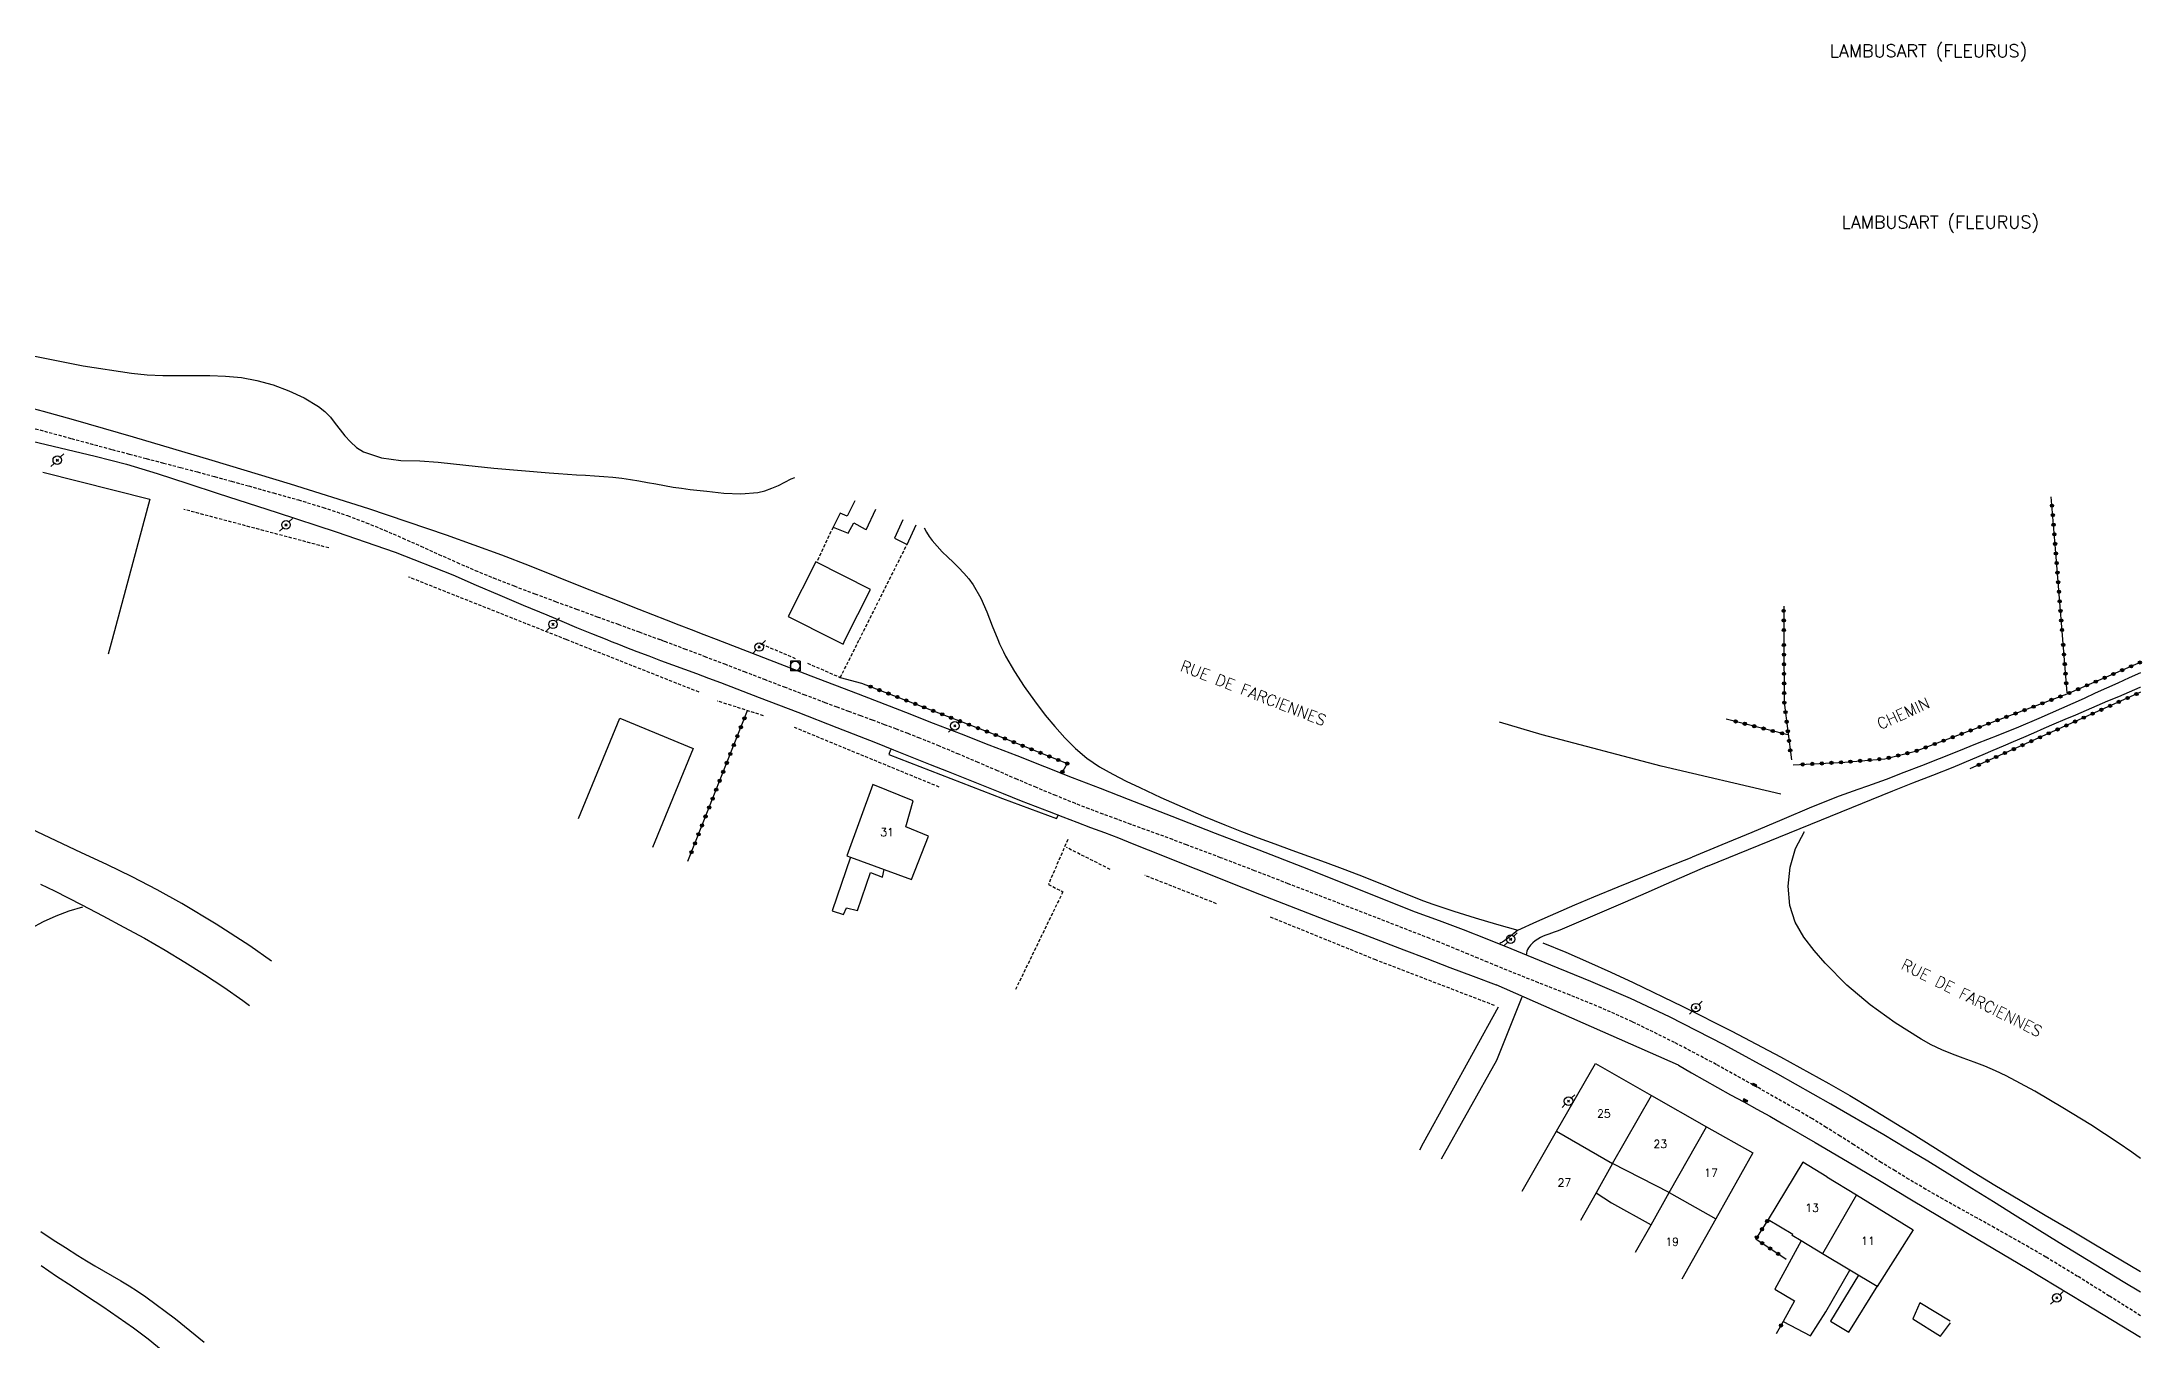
# Model space of a CAD drawing. Header units: millimetres. Extents: x 164000 to 165000, y 125000 to 126000.
# Drawn here: x 164672.2 to 165000.2, y 125561.6 to 125764.4 of the extents above; entities that cross this region are included whole.
import ezdxf
from ezdxf.enums import TextEntityAlignment as Align

# ---------------------------------------------------------------- set-up
doc = ezdxf.new("R2010")
doc.units = ezdxf.units.MM
doc.linetypes.add('DASHED', pattern=[0.75, 0.5, -0.25])
doc.layers.get('0').update_dxf_attribs({"linetype": 'CONTINUOUS'})
for name, color, linetype in [('W0001', 6, 'DASHED'), ('W0008', 7, 'CONTINUOUS'), ('W0014', 7, 'CONTINUOUS'), ('W0017', 7, 'CONTINUOUS'), ('W0071', 7, 'CONTINUOUS'), ('W0101', 7, 'CONTINUOUS'), ('W0104', 1, 'CONTINUOUS'), ('W0112', 1, 'DASHED'), ('W0211', 2, 'CONTINUOUS'), ('W0214', 2, 'CONTINUOUS'), ('W0323', 7, 'CONTINUOUS'), ('W0333', 7, 'CONTINUOUS'), ('W0401', 7, 'CONTINUOUS'), ('W0420', 7, 'CONTINUOUS'), ('W0473', 7, 'CONTINUOUS'), ('W0980', 7, 'CONTINUOUS'), ('W0989', 7, 'CONTINUOUS'), ('W0991', 7, 'CONTINUOUS'), ('W1102', 7, 'CONTINUOUS')]:
    doc.layers.add(name, color=color, linetype=linetype)
doc.styles.get("Standard").update_dxf_attribs({"font": 'romans.shx', "width": 0.85})

# ---------------------------------------------------------------- blocks, each defined once
blk = doc.blocks.new('T401')
for p, q in [((-0.3, 0.3), (0, 0.3)), ((-0.3, -0.25), (-0.3, 0.3)), ((-0.3, 0.15), (0, 0.15)), ((-0.3, 0), (0, 0)), ((0, 0.3), (0, -0.25)), ((-0.3, -0.15), (0, -0.15)), ((-0.3, -0.25), (-0.3, -0.3)), ((-0.3, -0.3), (0, -0.3)), ((0, -0.3), (0, -0.25))]:
    blk.add_line(p, q)
blk = doc.blocks.new('T473')
for p, q in [((-0.166667, 0.166667), (0.166667, -0.166667)), ((-0.166667, -0.166667), (0.166667, 0.166667)), ((0.500001, 0.500001), (1.000002, 1.000002)), ((-1.000002, -1.000002), (-0.500001, -0.500001))]:
    blk.add_line(p, q)
blk.add_ellipse((0, 0), major_axis=(0.471405, 0.471405), ratio=1, start_param=5.4977871438, end_param=11.780972451)
blk = doc.blocks.new('T420')
for p, q in [((0.75, 0.75), (-0.75, 0.75)), ((-0.75, 0.75), (-0.75, -0.75)), ((0.75, 0.75), (0.75, -0.75)), ((0.75, -0.75), (-0.75, -0.75))]:
    blk.add_line(p, q)
blk.add_ellipse((0, 0), major_axis=(-0.53, 0.53), ratio=1, start_param=3.926991, end_param=10.210176)
blk = doc.blocks.new('t323o')
at = {"color": 0, "linetype": 'Continuous'}
for radius in [0.25, 0.15]:
    blk.add_circle((0, 0), radius, dxfattribs=at)

msp = doc.modelspace()

# ---------------------------------------------------------------- linework, layer by layer
at = {"layer": 'W0001'}
for points in [[(164670.42, 125704.15), (164676.79, 125702.42), (164683.16, 125700.7), (164685.82, 125699.99), (164688.49, 125699.29), (164691.16, 125698.59), (164693.83, 125697.89), (164696.49, 125697.19), (164699.16, 125696.47), (164701.82, 125695.75), (164704.48, 125695.01), (164708.36, 125693.92), (164712.24, 125692.83), (164716.1, 125691.66), (164719.93, 125690.37), (164722.83, 125689.27), (164725.69, 125688.1), (164728.54, 125686.86), (164731.37, 125685.6), (164734.19, 125684.32), (164737.02, 125683.05), (164739.86, 125681.82), (164742.72, 125680.64), (164745.95, 125679.38), (164749.18, 125678.15), (164752.43, 125676.94), (164755.69, 125675.75), (164758.94, 125674.57), (164762.2, 125673.39), (164765.45, 125672.2), (164768.7, 125671)], [(165000, 125565.37), (164995.12, 125568.44), (164990.18, 125571.52), (164985.21, 125574.53), (164982.56, 125576.08), (164979.89, 125577.6), (164977.21, 125579.1), (164974.53, 125580.59), (164971.84, 125582.08), (164969.16, 125583.59), (164966.49, 125585.11), (164963.84, 125586.66), (164961.67, 125587.98), (164959.51, 125589.32), (164957.36, 125590.69), (164955.22, 125592.06), (164953.07, 125593.43), (164950.92, 125594.79), (164948.75, 125596.12), (164946.55, 125597.41), (164940.17, 125601.05), (164933.73, 125604.62), (164927.22, 125608.05), (164920.62, 125611.29), (164915.79, 125613.45), (164910.9, 125615.46), (164905.97, 125617.39), (164901.07, 125619.34), (164899.55, 125619.96), (164898.04, 125620.58), (164896.53, 125621.21), (164895.03, 125621.84), (164893.52, 125622.47), (164892.01, 125623.09), (164890.49, 125623.71), (164888.97, 125624.31), (164884.77, 125625.94), (164880.58, 125627.57), (164876.38, 125629.2), (164872.17, 125630.82), (164866.88, 125632.86), (164861.6, 125634.9), (164856.3, 125636.93), (164851, 125638.94), (164848.83, 125639.75), (164846.65, 125640.55), (164844.48, 125641.34), (164842.3, 125642.13), (164840.12, 125642.93), (164837.94, 125643.73), (164835.77, 125644.55), (164833.61, 125645.39), (164830.56, 125646.63), (164827.52, 125647.89), (164824.49, 125649.18), (164821.47, 125650.49), (164818.44, 125651.8), (164815.42, 125653.09), (164812.38, 125654.36), (164809.33, 125655.6), (164807.49, 125656.32), (164805.65, 125657.02), (164803.8, 125657.71), (164801.95, 125658.4), (164800.09, 125659.08), (164798.24, 125659.76), (164796.39, 125660.45), (164794.54, 125661.14), (164791.43, 125662.32), (164788.32, 125663.51), (164785.21, 125664.7), (164782.11, 125665.9), (164779, 125667.09), (164775.89, 125668.28), (164772.78, 125669.46), (164769.66, 125670.64), (164769.42, 125670.73), (164769.18, 125670.82), (164768.94, 125670.91), (164768.7, 125671)]]:
    msp.add_lwpolyline(points, dxfattribs=at)
at = {"layer": 'W0008'}
for points in [[(164777.58, 125671), (164775.62, 125671.75), (164773.67, 125672.51), (164771.71, 125673.26), (164769.76, 125674.02), (164765.47, 125675.69), (164761.18, 125677.4), (164756.9, 125679.11), (164752.62, 125680.82), (164748.34, 125682.51), (164744.04, 125684.17), (164739.72, 125685.78), (164735.38, 125687.34), (164723.24, 125691.43), (164711.02, 125695.28), (164698.76, 125698.98), (164686.48, 125702.62), (164681.81, 125703.99), (164677.13, 125705.32), (164672.45, 125706.62), (164667.76, 125707.91)], [(164670.66, 125702.03), (164680.51, 125699.67)], [(164680.51, 125699.67), (164685.37, 125698.39), (164690.18, 125696.94), (164694.95, 125695.41), (164699.72, 125693.85), (164708.94, 125690.86), (164718.17, 125687.85), (164727.34, 125684.66), (164736.39, 125681.14)], [(164736.39, 125681.14), (164740.03, 125679.53), (164743.69, 125677.95), (164747.36, 125676.4), (164751.04, 125674.86), (164753.37, 125673.88), (164755.71, 125672.91), (164758.05, 125671.95), (164760.4, 125671)], [(164760.4, 125671), (164761.11, 125670.72), (164761.82, 125670.44), (164762.52, 125670.16), (164763.23, 125669.88), (164765.09, 125669.16), (164766.96, 125668.45), (164768.82, 125667.76), (164770.69, 125667.07), (164772.56, 125666.38), (164774.43, 125665.69), (164776.3, 125665), (164778.16, 125664.3), (164784.23, 125661.98), (164790.28, 125659.64), (164796.33, 125657.29), (164802.37, 125654.92), (164805.23, 125653.79), (164808.08, 125652.66), (164810.92, 125651.51), (164813.77, 125650.37), (164816.62, 125649.23), (164819.47, 125648.09), (164822.32, 125646.95), (164825.17, 125645.83), (164827.33, 125644.99), (164829.5, 125644.15), (164831.67, 125643.32), (164833.83, 125642.5), (164836, 125641.67), (164838.17, 125640.84), (164840.33, 125640.01), (164842.5, 125639.16), (164844.98, 125638.18), (164847.47, 125637.19), (164849.95, 125636.2), (164852.43, 125635.2), (164854.92, 125634.2), (164857.4, 125633.2), (164859.88, 125632.21), (164862.37, 125631.23), (164868, 125629.04), (164873.63, 125626.86), (164879.27, 125624.7), (164884.91, 125622.54), (164888.52, 125621.17), (164892.12, 125619.79), (164895.74, 125618.42), (164899.35, 125617.06)], [(164869.16, 125635.43), (164862.34, 125638.08), (164855.52, 125640.72), (164848.71, 125643.37), (164841.89, 125646.03), (164837.54, 125647.72), (164833.19, 125649.42), (164828.85, 125651.12), (164824.5, 125652.82), (164820.16, 125654.52), (164815.81, 125656.22), (164811.46, 125657.92), (164807.11, 125659.61), (164799.73, 125662.47), (164792.35, 125665.31), (164784.96, 125668.16), (164777.58, 125671)], [(164886.76, 125628.42), (164869.16, 125635.43)], [(165000, 125569.04), (164997.29, 125570.68), (164993.95, 125572.71), (164990.61, 125574.74), (164987.27, 125576.78), (164983.85, 125578.89), (164980.44, 125581.01), (164977.03, 125583.14), (164973.63, 125585.27), (164970.21, 125587.39), (164966.79, 125589.49), (164963.35, 125591.57), (164959.89, 125593.61), (164951.63, 125598.4), (164943.34, 125603.13), (164934.96, 125607.71), (164926.45, 125612.05), (164920.34, 125614.91), (164914.15, 125617.59), (164907.91, 125620.16), (164901.67, 125622.7), (164897.96, 125624.19), (164894.24, 125625.64), (164890.51, 125627.05), (164886.76, 125628.42)], [(164927.85, 125604.52), (164899.35, 125617.06)], [(164927.85, 125604.52), (164929.86, 125603.32), (164931.88, 125602.15), (164933.92, 125601.01), (164935.97, 125599.89), (164938.03, 125598.77), (164940.08, 125597.66), (164942.12, 125596.52), (164944.15, 125595.37), (164949.19, 125592.43), (164954.21, 125589.46), (164959.22, 125586.47), (164964.23, 125583.48), (164973.25, 125578.1), (164982.27, 125572.72), (164991.27, 125567.32), (165000, 125562.01)]]:
    msp.add_lwpolyline(points, dxfattribs=at)
at = {"layer": 'W0014'}
for points in [[(164796.9, 125665.08), (164800.21, 125664.18)], [(164804.72, 125653.78), (164804.46, 125653.06), (164822.22, 125646.16), (164830.68, 125643.04), (164830.93, 125643.52)]]:
    msp.add_lwpolyline(points, dxfattribs=at)
at = {"layer": 'W0017'}
for points in [[(164708.06, 125620.76), (164704.65, 125623.16), (164699.38, 125626.54), (164694.02, 125629.77), (164690.2, 125631.93), (164686.29, 125633.93), (164682.34, 125635.84), (164678.37, 125637.69), (164674.39, 125639.54), (164670.44, 125641.44), (164666.53, 125643.44), (164662.7, 125645.58), (164659.17, 125647.65), (164655.66, 125649.79), (164652.25, 125652.12), (164649.07, 125654.75), (164645.28, 125658.44), (164641.72, 125662.35), (164638.46, 125666.53), (164635.58, 125671)], [(164671.95, 125632.8), (164674.12, 125631.74), (164676.28, 125630.66), (164678.42, 125629.55), (164681.69, 125627.83), (164684.96, 125626.1), (164688.21, 125624.33), (164691.42, 125622.48), (164694.51, 125620.61), (164697.56, 125618.68), (164700.58, 125616.69), (164703.54, 125614.63), (164704.62, 125613.85)], [(164903.37, 125615.14), (164899.4, 125605.22), (164890.78, 125589.84)]]:
    msp.add_lwpolyline(points, dxfattribs=at)
at = {"layer": 'W0071'}
for points in [[(165000, 125665.8), (164998.21, 125665.01), (164996.45, 125664.22), (164994.69, 125663.42), (164992.94, 125662.62), (164991.18, 125661.82), (164989.42, 125661.02), (164987.67, 125660.23), (164985.9, 125659.45), (164984.13, 125658.68), (164980.94, 125657.34), (164977.73, 125656.04), (164974.51, 125654.75), (164971.3, 125653.48), (164968.54, 125652.38), (164965.78, 125651.3), (164963.02, 125650.23), (164960.25, 125649.17)], [(164961.31, 125647.4), (164964.45, 125648.61), (164967.58, 125649.84), (164970.71, 125651.09), (164973.82, 125652.37), (164975.41, 125653.03), (164977.01, 125653.71), (164978.6, 125654.39), (164980.18, 125655.08), (164981.77, 125655.77), (164983.35, 125656.46), (164984.94, 125657.15), (164986.53, 125657.83), (164988.21, 125658.55), (164989.88, 125659.27), (164991.56, 125659.98), (164993.24, 125660.7), (164994.92, 125661.41), (164996.6, 125662.13), (164998.28, 125662.84), (164999.96, 125663.56), (165000, 125663.58)], [(164960.25, 125649.17), (164958.8, 125648.63), (164957.33, 125648.1), (164955.87, 125647.59), (164954.4, 125647.06), (164952.94, 125646.54), (164951.49, 125645.99), (164950.04, 125645.42), (164948.6, 125644.83), (164943.95, 125642.85), (164939.29, 125640.89), (164934.62, 125638.94), (164929.96, 125636.99)], [(164932.34, 125635.62), (164961.31, 125647.4)], [(164902.74, 125625.63), (164905.69, 125626.96), (164908.65, 125628.26), (164911.62, 125629.55), (164914.6, 125630.81), (164918.42, 125632.39), (164922.26, 125633.95), (164926.1, 125635.48), (164929.96, 125636.99)], [(164932.34, 125635.62), (164929.13, 125634.2), (164925.92, 125632.78), (164922.71, 125631.38), (164919.49, 125629.98), (164916.94, 125628.88), (164914.39, 125627.79), (164911.84, 125626.7), (164909.29, 125625.62), (164908.86, 125625.45), (164908.43, 125625.3), (164907.99, 125625.15), (164907.55, 125624.99), (164907.12, 125624.83), (164906.69, 125624.65), (164906.27, 125624.45), (164905.87, 125624.21), (164905.46, 125623.93), (164905.07, 125623.62), (164904.71, 125623.26), (164904.41, 125622.86), (164904.26, 125622.6), (164904.15, 125622.32), (164904.07, 125622.03), (164904.03, 125621.73)], [(164678.5, 125629.2), (164676.41, 125628.57), (164674.37, 125627.79), (164672.38, 125626.89), (164670.45, 125625.86)], [(164902.74, 125625.63), (164902.44, 125625.37), (164902.13, 125625.11), (164901.83, 125624.86), (164901.52, 125624.61), (164901.27, 125624.41), (164901.02, 125624.22), (164900.77, 125624.03), (164900.51, 125623.85), (164900.36, 125623.77), (164900.21, 125623.68), (164900.06, 125623.61), (164899.9, 125623.54)], [(164672, 125578.51), (164673.92, 125577.24), (164675.87, 125576.01), (164677.81, 125574.78), (164679.13, 125573.96), (164680.47, 125573.17), (164681.81, 125572.39), (164683.15, 125571.62), (164684.49, 125570.83), (164685.82, 125570.03), (164687.12, 125569.19), (164688.41, 125568.32), (164693.03, 125564.87), (164697.51, 125561.24)], [(164692.9, 125558.33), (164688.78, 125561.68), (164686.47, 125563.43), (164684.11, 125565.11), (164681.72, 125566.74), (164679.3, 125568.33), (164676.88, 125569.92), (164674.47, 125571.52), (164672.08, 125573.14)]]:
    msp.add_lwpolyline(points, dxfattribs=at)
at = {"layer": 'W0101'}
msp.add_lwpolyline([(164801.96, 125648.35), (164797.92, 125637.23), (164798.47, 125637.02), (164803.75, 125635.08), (164808.03, 125633.5), (164810.65, 125640.31), (164807.12, 125641.77), (164808.3, 125645.8)], close=True, dxfattribs=at)
for points in [[(164908.77, 125594.19), (164914.85, 125604.76), (164923.59, 125599.8)], [(164923.59, 125599.8), (164932.22, 125594.9)], [(164903.39, 125584.83), (164908.77, 125594.19)], [(164932.22, 125594.9), (164939.44, 125590.8), (164933.65, 125580.52)], [(164917.54, 125589.15), (164914.96, 125584.56)], [(164926.38, 125584.61), (164917.54, 125589.15)], [(164947.26, 125589.38), (164941.86, 125580.41), (164945.7, 125578.13)], [(164950.98, 125587.07), (164947.26, 125589.38)], [(164914.96, 125584.56), (164912.54, 125580.27)], [(164923.54, 125579.57), (164926.38, 125584.61)], [(164950.98, 125587.07), (164955.61, 125584.24)], [(164955.61, 125584.24), (164964.5, 125578.81)], [(164921.13, 125575.29), (164923.54, 125579.57)], [(164933.65, 125580.52), (164928.35, 125571.1)], [(164950.32, 125575.06), (164947, 125577.06), (164945.57, 125577.91), (164945.7, 125578.13)], [(164964.5, 125578.81), (164958.87, 125569.91), (164954.61, 125572.48), (164950.32, 125575.06)]]:
    msp.add_lwpolyline(points, dxfattribs=at)
at = {"layer": 'W0104'}
for points in [[(164672.3, 125697.18), (164689.06, 125692.94), (164683.14, 125671)], [(164799.17, 125692.66), (164797.95, 125690.31), (164796.89, 125690.77), (164795.76, 125688.56), (164798.14, 125687.61), (164799.02, 125689.27), (164800.79, 125688.25)], [(164800.94, 125688.14), (164802.47, 125691.37)], [(164806.65, 125689.74), (164805.36, 125686.87), (164807.32, 125685.88)], [(164807.32, 125685.88), (164808.77, 125688.91)], [(164793.06, 125683.13), (164788.76, 125674.6), (164795.9, 125671)], [(164797.68, 125671), (164801.62, 125678.81), (164793.06, 125683.13)], [(164683.14, 125671), (164682.52, 125668.71)], [(164795.9, 125671), (164797.32, 125670.29), (164797.68, 125671)], [(164755.98, 125643.03), (164762.43, 125658.72)], [(164762.43, 125658.72), (164773.92, 125653.99), (164767.57, 125638.54)], [(164798.47, 125637.02), (164795.62, 125628.65), (164797.39, 125628.07), (164797.87, 125629.11), (164799.56, 125628.7), (164801.63, 125634.6), (164803.49, 125633.9), (164803.75, 125635.08)], [(164914.96, 125584.56), (164917.34, 125583.02), (164923.54, 125579.57)], [(164947, 125577.06), (164942.87, 125569.52), (164945.97, 125567.71), (164944.2, 125564.46), (164948.44, 125562.25), (164950.82, 125565.95), (164954.61, 125572.48)], [(164955.94, 125571.68), (164951.55, 125564.5), (164954.44, 125562.81), (164958.99, 125570.11)], [(164970.26, 125564.52), (164965.52, 125567.36), (164964.41, 125564.88), (164968.76, 125562.18), (164970.33, 125564.26)]]:
    msp.add_lwpolyline(points, dxfattribs=at)
at = {"layer": 'W0112'}
for points in [[(164717.02, 125685.32), (164694.33, 125691.35)], [(164795.76, 125688.56), (164793.16, 125683.04)], [(164799.87, 125671), (164807.32, 125685.88)], [(164754.09, 125671), (164729.45, 125680.78)], [(164774.83, 125662.79), (164754.46, 125670.85), (164754.09, 125671)], [(164784.36, 125670.47), (164784.57, 125670.31)], [(164784.57, 125670.31), (164789.95, 125668.04)], [(164791.78, 125667.32), (164796.9, 125665.08), (164799.87, 125671)], [(164784.9, 125659.11), (164777.73, 125661.39)], [(164812.36, 125647.95), (164789.72, 125657.28)], [(164832.43, 125639.76), (164829.4, 125632.75), (164831.67, 125631.61), (164824.25, 125616.3)], [(164839.06, 125635.09), (164832.21, 125638.54)], [(164855.66, 125629.74), (164844.49, 125634.15)], [(164899.09, 125613.83), (164880.53, 125620.96), (164864.01, 125627.67)]]:
    msp.add_lwpolyline(points, dxfattribs=at)
at = {"layer": 'W0211'}
for points in [[(164943.81, 125646.83), (164925.11, 125651.22), (164906.54, 125656.12), (164899.89, 125658.08)], [(165000, 125589.93), (164998.62, 125590.93), (164996.49, 125592.39), (164992.22, 125595.17), (164987.89, 125597.87), (164983.49, 125600.45), (164978.99, 125602.87), (164977.36, 125603.64), (164975.7, 125604.34), (164974.01, 125604.98), (164972.32, 125605.6), (164970.63, 125606.24), (164968.96, 125606.92), (164967.32, 125607.69), (164965.73, 125608.56), (164961.68, 125611.12), (164957.78, 125613.93), (164954.1, 125617.03), (164950.72, 125620.47), (164949.02, 125622.43), (164947.39, 125624.52), (164946.05, 125626.87), (164945.23, 125629.46), (164944.98, 125632.46), (164945.28, 125635.45), (164946.12, 125638.34), (164947.49, 125641.03)]]:
    msp.add_lwpolyline(points, dxfattribs=at)
at = {"layer": 'W0214'}
for points in [[(164671.08, 125715.28), (164678.6, 125713.79), (164686.18, 125712.61), (164688.62, 125712.37), (164691.07, 125712.27), (164693.52, 125712.27), (164695.96, 125712.29), (164698.42, 125712.28), (164700.88, 125712.18), (164703.34, 125711.94), (164705.77, 125711.49), (164708.3, 125710.79), (164710.77, 125709.89), (164713.15, 125708.77), (164715.4, 125707.41), (164716.38, 125706.63), (164717.24, 125705.73), (164718.01, 125704.77), (164718.75, 125703.79), (164719.52, 125702.82), (164720.36, 125701.88), (164721.31, 125701.04), (164722.4, 125700.36), (164725.24, 125699.38), (164728.24, 125699), (164731.21, 125698.91), (164734.08, 125698.71), (164738.41, 125698.23), (164742.75, 125697.81), (164747.09, 125697.43), (164751.43, 125697.06), (164752.85, 125696.95), (164754.26, 125696.85), (164755.68, 125696.77), (164757.1, 125696.68), (164758.52, 125696.59), (164759.94, 125696.48), (164761.35, 125696.36), (164762.77, 125696.21), (164764.11, 125696.03), (164765.44, 125695.81), (164766.77, 125695.57), (164768.1, 125695.32), (164769.43, 125695.07), (164770.77, 125694.84), (164772.1, 125694.64), (164773.45, 125694.47), (164776.05, 125694.18), (164778.69, 125693.89), (164781.35, 125693.78), (164784, 125694), (164785.12, 125694.25), (164786.19, 125694.64), (164787.22, 125695.1), (164788.23, 125695.6), (164789.24, 125696.1), (164789.77, 125696.33)], [(164809.98, 125688.44), (164810.36, 125687.79), (164810.79, 125687.12), (164811.25, 125686.49), (164812.01, 125685.58), (164812.83, 125684.73), (164813.67, 125683.9), (164814.52, 125683.09), (164815.37, 125682.26), (164816.19, 125681.4), (164816.96, 125680.5), (164817.66, 125679.54), (164818.83, 125677.5), (164819.78, 125675.34), (164820.62, 125673.16), (164821.48, 125671)], [(164821.48, 125671), (164821.76, 125670.35), (164822.06, 125669.7), (164822.38, 125669.07), (164822.72, 125668.44), (164824.12, 125666.04), (164825.62, 125663.7), (164827.21, 125661.42), (164828.91, 125659.22), (164830.4, 125657.41), (164831.96, 125655.65), (164833.62, 125653.99), (164835.42, 125652.47), (164837.38, 125651.12), (164839.45, 125649.96), (164841.57, 125648.91), (164843.69, 125647.88), (164846.97, 125646.32), (164850.28, 125644.85), (164853.62, 125643.44), (164856.97, 125642.07), (164859.57, 125641.04), (164862.17, 125640.05), (164864.79, 125639.08), (164867.41, 125638.13), (164870.04, 125637.18), (164872.66, 125636.23), (164875.28, 125635.26), (164877.88, 125634.27), (164879.34, 125633.7), (164880.78, 125633.12), (164882.22, 125632.52), (164883.66, 125631.92), (164885.11, 125631.33), (164886.56, 125630.75), (164888.02, 125630.19), (164889.48, 125629.66), (164892.76, 125628.55), (164896.07, 125627.51), (164899.39, 125626.54), (164902.74, 125625.63)], [(164906.65, 125623.63), (164910.22, 125622.16), (164913.76, 125620.63), (164917.28, 125619.05), (164920.77, 125617.42), (164928.5, 125613.66), (164936.17, 125609.8), (164943.78, 125605.81), (164951.31, 125601.67), (164954.61, 125599.77), (164957.88, 125597.82), (164961.12, 125595.84), (164964.35, 125593.82), (164967.57, 125591.79), (164970.79, 125589.77), (164974.02, 125587.76), (164977.26, 125585.78), (164981.18, 125583.43), (164985.11, 125581.09), (164989.05, 125578.77), (164992.99, 125576.45), (164996.92, 125574.12), (165000, 125572.3)]]:
    msp.add_lwpolyline(points, dxfattribs=at)
at = {"layer": 'W0323'}
for points in [[(164987.86, 125671), (164986.73, 125685.19), (164986.06, 125693.3)], [(164944.26, 125676.21), (164944.29, 125671)], [(164944.29, 125671), (164944.35, 125661.17), (164945.46, 125652.22)], [(164988.52, 125662.69), (164987.86, 125671)], [(164945.73, 125651.42), (164953.8, 125651.86), (164960.07, 125652.4), (164964.83, 125653.55), (164988.54, 125662.51), (165000, 125667.46)], [(164800.21, 125664.18), (164808.19, 125661.12), (164821.44, 125656), (164832.34, 125651.63), (164831.39, 125650)], [(165000, 125662.78), (164973.36, 125650.83)], [(164773.1, 125636.39), (164782.4, 125659.94)], [(164944.9, 125656.12), (164935.3, 125658.59)], [(164941.86, 125580.41), (164939.91, 125577.37), (164944.65, 125574.21)], [(164944.2, 125564.46), (164943.09, 125562.55)]]:
    msp.add_lwpolyline(points, dxfattribs=at)
at = {"layer": 'W0333'}
msp.add_lwpolyline([(164899.66, 125613.57), (164887.97, 125592.35), (164887.35, 125591.21)], dxfattribs=at)
at = {"layer": 'W1102'}
for points in [[(164917.54, 125589.15), (164923.59, 125599.8)], [(164908.77, 125594.19), (164917.54, 125589.15)], [(164926.38, 125584.61), (164932.22, 125594.9)], [(164926.38, 125584.61), (164933.65, 125580.52)], [(164955.61, 125584.24), (164950.32, 125575.06)]]:
    msp.add_lwpolyline(points, dxfattribs=at)

# ---------------------------------------------------------------- block references
at = {"layer": 'W0323'}
for p, rotation in [((164986.17, 125691.93), 94.6971610719181), ((164986.3, 125690.44), 94.6971610719181), ((164986.42, 125688.94), 94.6971610719181), ((164986.54, 125687.45), 94.6971610719181), ((164986.66, 125685.95), 94.6971610719181), ((164986.78, 125684.46), 94.56865846182149), ((164986.9, 125682.96), 94.56865846182149), ((164987.02, 125681.47), 94.56865846182149), ((164987.14, 125679.97), 94.56865846182149), ((164987.26, 125678.48), 94.56865846182149), ((164987.38, 125676.98), 94.56865846182149), ((164944.26, 125675.5), 270.360249652293), ((164944.27, 125674), 270.360249652293), ((164944.28, 125672.5), 270.360249652293), ((164987.5, 125675.49), 94.56865846182149), ((164987.62, 125673.99), 94.56865846182149), ((164987.74, 125672.5), 94.56865846182149), ((164944.3, 125670.15), 270.3602496522561), ((164987.93, 125670.17), 94.56865846181549), ((164944.31, 125668.65), 270.3602496522561), ((164944.32, 125667.15), 270.3602496522561), ((164988.05, 125668.67), 94.56865846181549), ((164988.17, 125667.18), 94.56865846181549), ((164997.15, 125666.23), 23.37948832626827), ((164998.53, 125666.83), 23.37948832626827), ((164999.9, 125667.42), 23.37948832626827), ((164801.61, 125663.65), 338.9899080544166), ((164803.01, 125663.11), 338.9899080544166), ((164804.41, 125662.57), 338.9899080544166), ((164944.32, 125665.65), 270.3602496522561), ((164944.33, 125664.15), 270.3602496522561), ((164944.34, 125662.65), 270.3602496522561), ((164988.29, 125665.68), 94.56865846181549), ((164988.4, 125664.19), 94.56865846181549), ((164988.89, 125662.66), 23.37948832626827), ((164990.27, 125663.25), 23.37948832626827), ((164991.64, 125663.85), 23.37948832626827), ((164993.02, 125664.44), 23.37948832626827), ((164994.4, 125665.04), 23.37948832626827), ((164995.77, 125665.63), 23.37948832626827), ((164999.36, 125662.5), 204.1652690399694), ((164805.81, 125662.03), 338.9899080544166), ((164807.21, 125661.49), 338.9899080544166), ((164808.61, 125660.96), 338.8785294179987), ((164810.01, 125660.41), 338.8785294179987), ((164811.41, 125659.87), 338.8785294179987), ((164812.81, 125659.33), 338.8785294179987), ((164944.36, 125661.15), 277.0596470979459), ((164944.54, 125659.66), 277.0596470979459), ((164980.48, 125659.46), 20.7007606195841), ((164981.88, 125659.99), 20.7007606195841), ((164983.28, 125660.52), 20.7007606195841), ((164984.69, 125661.05), 20.7007606195841), ((164986.09, 125661.58), 20.7007606195841), ((164987.49, 125662.11), 20.7007606195841), ((164992.52, 125659.43), 204.1652690399694), ((164993.89, 125660.04), 204.1652690399694), ((164995.26, 125660.65), 204.1652690399694), ((164996.62, 125661.27), 204.1652690399694), ((164997.99, 125661.88), 204.1652690399694), ((164780.81, 125655.92), 68.4425059182916), ((164781.37, 125657.32), 68.4425059182916), ((164781.92, 125658.71), 68.4425059182916), ((164814.21, 125658.79), 338.8785294179987), ((164815.6, 125658.25), 338.8785294179987), ((164817, 125657.71), 338.8785294179987), ((164818.4, 125657.17), 338.8785294179987), ((164819.8, 125656.63), 338.8785294179987), ((164821.2, 125656.09), 338.8785294179987), ((164936.75, 125658.22), 165.5546080058683), ((164938.2, 125657.85), 165.5546080058683), ((164939.66, 125657.47), 165.5546080058683), ((164941.11, 125657.1), 165.5546080058683), ((164942.56, 125656.72), 165.5546080058683), ((164944.01, 125656.35), 165.5546080058683), ((164944.72, 125658.17), 277.0596470979459), ((164944.91, 125656.68), 277.0596470979459), ((164972.06, 125656.28), 20.7007606195841), ((164973.46, 125656.81), 20.7007606195841), ((164974.87, 125657.34), 20.7007606195841), ((164976.27, 125657.87), 20.7007606195841), ((164977.67, 125658.4), 20.7007606195841), ((164979.07, 125658.93), 20.7007606195841), ((164985.68, 125656.36), 204.1652690399694), ((164987.04, 125656.97), 204.1652690399694), ((164988.41, 125657.58), 204.1652690399694), ((164989.78, 125658.2), 204.1652690399694), ((164991.15, 125658.81), 204.1652690399694), ((164779.71, 125653.13), 68.4425059182916), ((164780.26, 125654.53), 68.4425059182916), ((164822.6, 125655.54), 338.1813698768556), ((164823.99, 125654.98), 338.1813698768556), ((164825.38, 125654.42), 338.1813698768556), ((164826.77, 125653.86), 338.1813698768556), ((164828.17, 125653.31), 338.1813698768556), ((164829.56, 125652.75), 338.1813698768556), ((164945.09, 125655.19), 277.0596470979459), ((164945.28, 125653.7), 277.0596470979459), ((164962.14, 125652.9), 13.59319977517702), ((164963.59, 125653.25), 13.59319977517702), ((164965.04, 125653.63), 20.7007606195841), ((164966.45, 125654.16), 20.7007606195841), ((164967.85, 125654.69), 20.7007606195841), ((164969.25, 125655.22), 20.7007606195841), ((164970.66, 125655.75), 20.7007606195841), ((164977.46, 125652.67), 204.1652690399694), ((164978.83, 125653.29), 204.1652690399694), ((164980.2, 125653.9), 204.1652690399694), ((164981.57, 125654.51), 204.1652690399694), ((164982.94, 125655.13), 204.1652690399694), ((164984.31, 125655.74), 204.1652690399694), ((164778.61, 125650.34), 68.4425059182916), ((164779.16, 125651.74), 68.4425059182916), ((164830.95, 125652.19), 338.1813698768556), ((164831.59, 125650.34), 239.8569247053696), ((164832.34, 125651.63), 239.8569247053696), ((164947.23, 125651.5), 3.079511465400268), ((164948.73, 125651.58), 3.079511465400268), ((164950.22, 125651.66), 3.079511465400268), ((164951.72, 125651.75), 3.079511465400268), ((164953.22, 125651.83), 3.079511465400268), ((164954.71, 125651.94), 4.918515190062226), ((164956.21, 125652.06), 4.918515190062226), ((164957.7, 125652.19), 4.918515190062226), ((164959.2, 125652.32), 4.918515190062226), ((164960.68, 125652.54), 13.59319977517702), ((164974.73, 125651.44), 204.1652690399694), ((164976.1, 125652.06), 204.1652690399694), ((164776.96, 125646.16), 68.4425059182916), ((164777.51, 125647.55), 68.4425059182916), ((164778.06, 125648.95), 68.4425059182916), ((164775.85, 125643.37), 68.4425059182916), ((164776.41, 125644.76), 68.4425059182916), ((164774.75, 125640.58), 68.4425059182916), ((164775.3, 125641.97), 68.4425059182916), ((164773.65, 125637.79), 68.4425059182916), ((164774.2, 125639.18), 68.4425059182916), ((164940.07, 125577.62), 237.2990569130235), ((164940.88, 125578.88), 237.2990569130235), ((164941.69, 125580.15), 237.2990569130235), ((164940.9, 125576.7), 326.3852665453863), ((164942.15, 125575.87), 326.3852665453863), ((164943.4, 125575.04), 326.3852665453863), ((164943.85, 125563.85), 239.9097646142947)]:
    msp.add_blockref('t323o', p, dxfattribs=dict(at, rotation=rotation))
at = {"layer": 'W0401'}
for p, rotation in [((164939.59, 125601.3), 241.5431549602551), ((164938.18, 125598.86), 241.5559820555164)]:
    msp.add_blockref('T401', p, dxfattribs=dict(at, rotation=rotation))
at = {"layer": 'W0420'}
msp.add_blockref('T420', (164789.85, 125666.89), dxfattribs=at)
at = {"layer": 'W0473'}
for p in [(164674.58, 125699.04), (164710.31, 125688.93), (164752.01, 125673.39), (164784.21, 125669.84), (164814.79, 125657.53), (164901.61, 125624.19), (164930.53, 125613.5), (164910.64, 125598.9), (164986.94, 125568.16)]:
    msp.add_blockref('T473', p, dxfattribs=at)

# ---------------------------------------------------------------- texts
at = {"layer": 'W0980'}
for p in [(164966.87, 125762.85), (164968.72, 125736.09)]:
    msp.add_text('LAMBUSART (FLEURUS)', height=2, dxfattribs=at).set_placement(p, align=Align.MIDDLE)
at = {"layer": 'W0989'}
for s, rotation, p in [('RUE DE FARCIENNES', 338.7672, (164849.85, 125666.2)), ('CHEMIN', 24.2026, (164959.35, 125656.89)), ('RUE DE FARCIENNES', 333.5078, (164962.45, 125619.62))]:
    msp.add_text(s, height=1.75, rotation=rotation, dxfattribs=at).set_placement(p)
at = {"layer": 'W0991'}
for s, p in [('31', (164804.21, 125640.92)), ('25', (164916.17, 125596.95)), ('23', (164924.98, 125592.2)), ('17', (164932.92, 125587.71)), ('27', (164910.01, 125586.16)), ('13', (164948.7, 125582.22)), ('19', (164926.84, 125576.92)), ('11', (164957.44, 125577.07))]:
    msp.add_text(s, height=1.25, dxfattribs=at).set_placement(p, align=Align.MIDDLE_CENTER)

doc.saveas('drawing.dxf')
